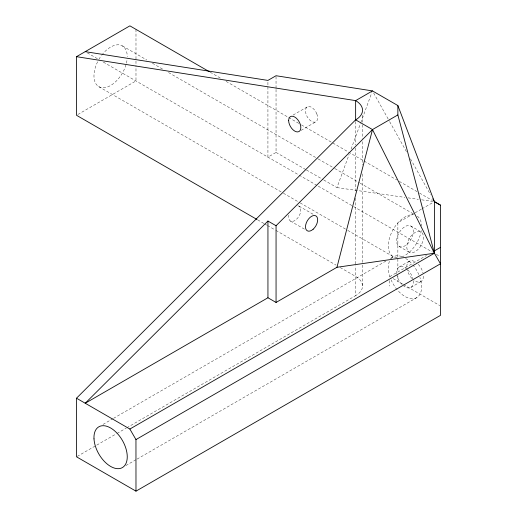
<?xml version="1.0" encoding="UTF-8"?>
<svg xmlns="http://www.w3.org/2000/svg" width="517" height="517" viewBox="0 0 517 517"><rect width="100%" height="100%" fill="white"/><g stroke="black" fill="none" stroke-linecap="round" stroke-linejoin="round"><path stroke-width="0.39" stroke-dasharray="2.58 1.94" d="M323.804 180.006L336.955 187.593L349.162 154.357M351.101 149.07L360.53 123.389M360.808 122.639L371.904 92.42M77.893 114.477L135.984 80.936L135.984 65.627M293.12 115.052L307.253 106.896M301.062 130.362L315.868 121.812M276.039 89.454L276.052 152.437L267.929 157.129L267.922 81.221M421.303 209.217L397.864 222.749L397.864 272.478M421.995 208.823L433.026 202.451M103.038 424.386L112.822 418.738M113.52 418.331L386.205 260.904M390.4 258.481L393.198 256.865M399.085 267.056L409.231 261.201M77.207 456.408L116.383 433.789M117.081 433.382L126.174 428.134M126.878 427.727L355.638 295.653L355.638 265.816M389.74 276.666L426.519 255.437M410.853 287.446L421.006 281.584M125.877 465.565L136.365 459.51M137.063 459.109L416.741 297.643A23.543 13.591 60 0 0 419.901 277.37M336.955 187.593L404.85 197.391M408.042 197.849L418.427 199.349M421.626 199.814L432.807 201.423M210.212 72.218L220.688 78.267M226.084 81.382L300.81 124.526M301.508 124.933L396.688 179.884M399.286 181.383L416.941 191.574M419.539 193.074L432.309 200.447M122.38 45.897L146.854 60.024M152.444 63.255L162.933 69.31M168.529 72.542L317.457 158.525M318.155 158.926L334.234 168.212M334.932 168.613L359.405 182.74M360.103 183.147L413.943 214.232M410.853 226.039A11.768 6.799 -60 0 1 407.125 244.27A11.768 6.799 -60 0 1 396.927 238.382A11.768 6.799 -60 0 1 410.853 226.039L421.006 231.9A11.768 6.799 -60 0 1 417.271 250.131A11.768 6.799 -60 0 1 407.079 244.244A11.768 6.799 -60 0 1 421.006 231.9M276.052 152.437L305.812 169.615M306.503 170.015L323.112 179.606M87.302 52.857L97.765 58.899M103.342 62.118L317.574 185.777M318.272 186.178L432.335 252.031M436.303 254.325L439.793 256.342M399.085 246.428L409.231 252.283M98.837 86.675L282.728 192.841M283.426 193.242L299.505 202.528M300.203 202.929L347.049 229.975M347.747 230.382L393.198 256.619M299.046 206.154L313.871 214.71M393.127 278.618L402.756 284.182M403.454 284.583L439.793 305.566M290.431 221.069L305.928 230.02M257.699 219.887L263.993 223.525M264.691 223.926L266.791 225.141M267.489 225.541L275.186 229.987M275.884 230.388L336.05 265.124M340.244 267.548L355.638 276.433A23.543 13.591 0 0 1 355.638 295.653M373.636 93.015L389.32 121.049M389.708 121.754L406.569 151.888M410.492 158.9L430.487 194.644M397.864 275.703L397.864 281.358M389.74 280.576L389.74 286.043M362.533 115.071L362.533 123.944M362.533 124.752L362.533 138.459M362.533 141.684L362.533 165.072M362.533 173.945L362.533 264.271M362.533 265.072L362.533 286.043M355.638 121.456L355.638 144.98M355.638 148.069L355.638 190.947M355.638 198.069L355.638 265.143M276.039 76.535L276.039 88.646M135.984 29.366L135.984 64.819M297.779 205.76A8.615 4.97 -60 0 1 300.254 213.392A8.615 4.97 -60 0 1 292.654 221.418A8.615 4.97 -60 0 1 288.854 215.188M101.817 55.041A23.543 13.591 -60 0 1 118.697 44.817A23.543 13.591 -60 0 1 127.26 56.676M126.936 60.612A23.543 13.591 -60 0 1 126.374 63.365M125.993 64.761A23.543 13.591 -60 0 1 102.056 87.716A23.543 13.591 -60 0 1 97.745 61.523M98.837 59.487A23.543 13.591 -60 0 1 101.364 55.642M416.741 297.643A23.543 13.591 60 0 1 397.605 290.244M397.121 289.675A23.543 13.591 60 0 1 391.13 279.943M390.038 277.131A23.543 13.591 60 0 1 389.592 261.02M391.13 258.584A23.543 13.591 60 0 1 401.722 256.522M405.619 258.422A23.543 13.591 60 0 1 412.327 264.265M412.818 264.833A23.543 13.591 60 0 1 418.809 274.566M413.219 280.763A11.768 6.799 60 0 1 403.88 286.153M401.78 284.292A11.768 6.799 60 0 1 396.927 275.096M396.713 273.745A11.768 6.799 60 0 1 407.125 269.215M407.642 269.693A11.768 6.799 60 0 1 413.005 279.406M417.303 216.203A23.543 13.591 -60 0 1 421.601 225.877M421.297 230.556A23.543 13.591 -60 0 1 401.722 256.955M397.121 257.712A23.543 13.591 -60 0 1 390.484 235.119A23.543 13.591 -60 0 1 413.529 214.801M423.442 276.201A11.768 6.799 60 0 1 414.033 280.292M411.933 278.43A11.768 6.799 60 0 1 407.234 269.926M406.795 266.585A11.768 6.799 60 0 1 416.204 262.494M418.305 264.355A11.768 6.799 60 0 1 423.003 272.86M316.831 113.882L315.868 111.866A8.615 4.97 60 0 0 307.854 106.631A8.615 4.97 60 0 0 306.284 114.826L307.253 116.842A8.615 4.97 60 0 0 315.267 122.07A8.615 4.97 60 0 0 316.831 113.882"/><path stroke-width="0.78" d="M372.46 90.914L355.638 100.621A23.543 13.591 0 0 1 355.638 119.847L76.503 398.206L85.234 403.247L267.942 297.76L276.059 302.451L336.961 267.289L372.486 129.573L397.864 114.923L397.864 105.546L372.46 90.914L276.039 75.728L267.922 80.413L85.208 51.655M276.059 302.451L276.059 225.735L267.942 221.043L85.234 403.247L129.87 429.045L135.958 439.592L135.984 491.15L440.497 315.344L440.497 205.171L434.403 201.656L432.832 198.851M276.059 225.735L372.486 129.573L355.638 119.847M256.994 219.486L76.503 115.278L76.503 56.676L129.896 25.85L209.32 71.708M434.202 250.997L440.497 247.365M129.87 429.045L434.403 253.227L434.403 201.656L397.864 105.546M135.958 439.592L440.497 263.773L434.403 253.227L372.486 129.573M336.961 267.289L434.403 253.227L397.864 114.923M76.503 56.676L355.638 100.621L355.638 119.976M434.209 201.546L440.497 205.171M135.984 491.15L76.503 456.808L76.503 398.206M267.942 221.043L267.942 297.76M288.648 120.551A8.615 4.97 60 0 0 297.779 131.913A8.615 4.97 60 0 0 297.779 119.731A8.615 4.97 60 0 0 288.648 120.551M313.16 229.218A8.615 4.97 -60 0 0 315.893 215.88A8.615 4.97 -60 0 0 305.702 224.914A8.615 4.97 -60 0 0 313.16 229.218M93.997 438.868A23.543 13.591 60 0 0 119.86 468.518A23.543 13.591 60 0 0 117.973 434.209A23.543 13.591 60 0 0 93.997 438.868"/></g></svg>
